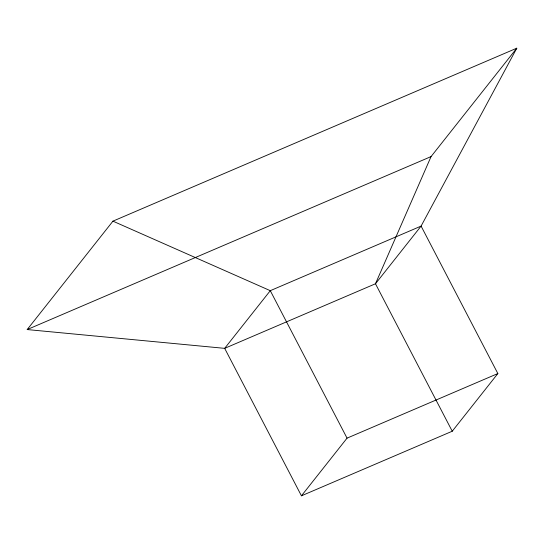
<?xml version="1.0" encoding="UTF-8"?>
<svg xmlns="http://www.w3.org/2000/svg" width="544" height="544" viewBox="0 0 544 544"><rect width="100%" height="100%" fill="white"/><g stroke="black" fill="none" stroke-linecap="round" stroke-linejoin="round"><path stroke-width="0.82" d="M516.8 48.185L431.059 156.584L375.476 283.764L224.672 348.35L27.2 329.562L112.941 221.156L516.8 48.185L421.09 226.093L375.476 283.764L452.241 431.229L301.437 495.815L224.672 348.35L270.286 290.68L421.09 226.093L497.855 373.558L452.241 431.229M301.437 495.815L347.052 438.144L497.855 373.558M27.2 329.562L431.059 156.584M112.941 221.156L270.286 290.68L347.052 438.144"/></g></svg>
